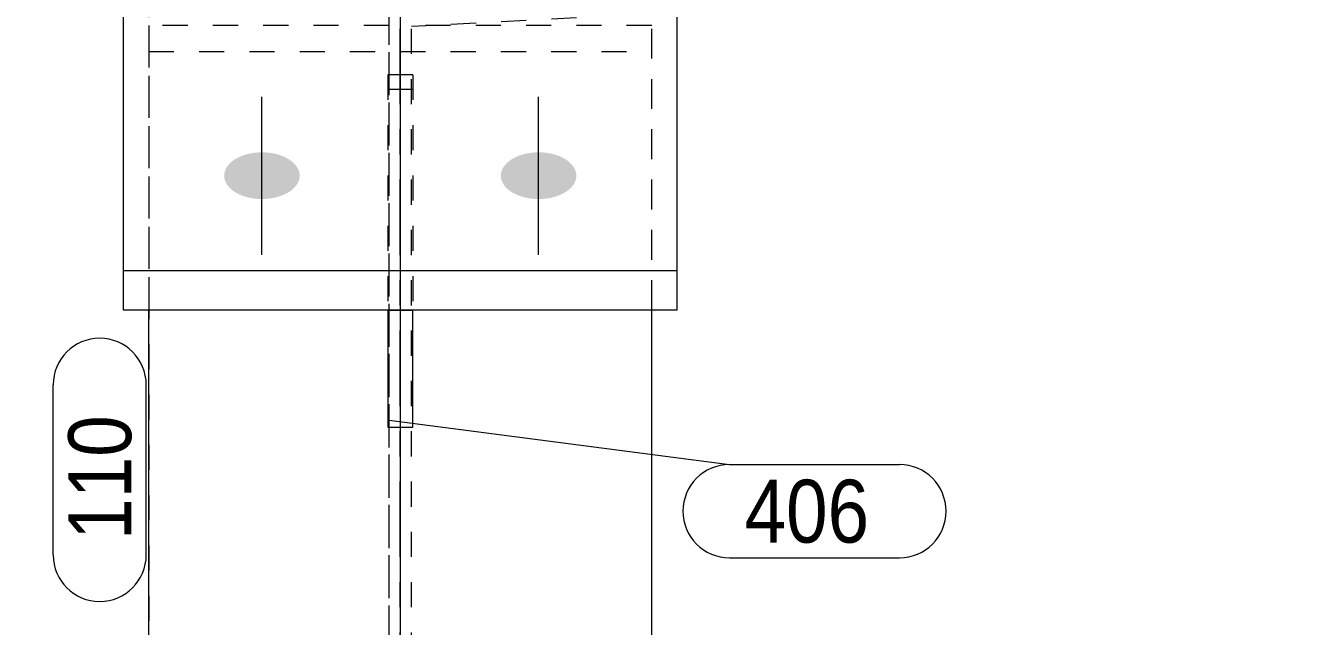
# Model space of a CAD drawing. Header units: millimetres. Extents: x 2 to 579, y 1 to 825.
# Drawn here: x 59.6 to 110.2, y 585 to 608.9 of the extents above; entities that cross this region are included whole.
import ezdxf

# ---------------------------------------------------------------- set-up
doc = ezdxf.new("R2010")
doc.units = ezdxf.units.MM
for name, pattern in [('XKITLINE00', [0]), ('XKITLINE01', [4, 1, -1, 1, -1]), ('XKITLINE03', [6, 3, -1, 1, -1])]:
    doc.linetypes.add(name, pattern=pattern)
for name, color, linetype, lineweight in [('Bolt', 3, 'Continuous', 0), ('Dimensions', 7, 'Continuous', 0), ('Part', 2, 'Continuous', 0), ('PartMark', 7, 'Continuous', 0)]:
    doc.layers.add(name, color=color, linetype=linetype, lineweight=lineweight)
doc.styles.add('ARIAL', font='ARIAL.TTF')

# ---------------------------------------------------------------- blocks, each defined once
blk = doc.blocks.new('*A60')
at = {"layer": 'Bolt'}
for points in [[(68.925, 602.005), (68.888, 602.005), (68.851, 602.007), (68.815, 602.009), (68.778, 602.011), (68.741, 602.014), (68.705, 602.018), (68.669, 602.022), (68.633, 602.027), (68.597, 602.032), (68.562, 602.038), (68.526, 602.044), (68.491, 602.051), (68.456, 602.059), (68.422, 602.066), (68.388, 602.075), (68.354, 602.084), (68.32, 602.093), (68.287, 602.103), (68.254, 602.114), (68.222, 602.125), (68.19, 602.136), (68.159, 602.148), (68.128, 602.161), (68.098, 602.174), (68.068, 602.187), (68.039, 602.201), (68.01, 602.215), (67.982, 602.23), (67.954, 602.245), (67.927, 602.26), (67.901, 602.276), (67.875, 602.293), (67.85, 602.309), (67.826, 602.326), (67.802, 602.344), (67.779, 602.362), (67.757, 602.38), (67.735, 602.398), (67.714, 602.417), (67.694, 602.436), (67.675, 602.455), (67.656, 602.475), (67.639, 602.495), (67.622, 602.515), (67.606, 602.536), (67.59, 602.557), (67.576, 602.577), (67.562, 602.599), (67.549, 602.62), (67.537, 602.642), (67.526, 602.663), (67.516, 602.685), (67.507, 602.707), (67.498, 602.729), (67.49, 602.752), (67.484, 602.774), (67.478, 602.797), (67.473, 602.819), (67.469, 602.842), (67.466, 602.865), (67.463, 602.887), (67.462, 602.91), (67.462, 602.933), (67.462, 602.956), (67.463, 602.978), (67.466, 603.001), (67.469, 603.024), (67.473, 603.047), (67.478, 603.069), (67.484, 603.092), (67.49, 603.114), (67.498, 603.136), (67.507, 603.159), (67.516, 603.181), (67.526, 603.202), (67.537, 603.224), (67.549, 603.246), (67.562, 603.267), (67.576, 603.288), (67.59, 603.309), (67.606, 603.33), (67.622, 603.35), (67.639, 603.371), (67.656, 603.391), (67.675, 603.41), (67.694, 603.43), (67.714, 603.449), (67.735, 603.468), (67.757, 603.486), (67.779, 603.504), (67.802, 603.522), (67.826, 603.539), (67.85, 603.557), (67.875, 603.573), (67.901, 603.59), (67.927, 603.605), (67.954, 603.621), (67.982, 603.636), (68.01, 603.651), (68.039, 603.665), (68.068, 603.679), (68.098, 603.692), (68.128, 603.705), (68.159, 603.717), (68.19, 603.729), (68.222, 603.741), (68.254, 603.752), (68.287, 603.762), (68.32, 603.772), (68.354, 603.782), (68.388, 603.791), (68.422, 603.799), (68.456, 603.807), (68.491, 603.815), (68.526, 603.822), (68.562, 603.828), (68.597, 603.834), (68.633, 603.839), (68.669, 603.844), (68.705, 603.848), (68.741, 603.851), (68.778, 603.855), (68.815, 603.857), (68.851, 603.859), (68.888, 603.86), (68.925, 603.861), (68.962, 603.862), (68.998, 603.861), (69.035, 603.86), (69.072, 603.859), (69.109, 603.857), (69.145, 603.855), (69.182, 603.851), (69.218, 603.848), (69.254, 603.844), (69.29, 603.839), (69.326, 603.834), (69.362, 603.828), (69.397, 603.822), (69.432, 603.815), (69.467, 603.807), (69.501, 603.799), (69.536, 603.791), (69.569, 603.782), (69.603, 603.772), (69.636, 603.762), (69.669, 603.752), (69.701, 603.741), (69.733, 603.729), (69.764, 603.717), (69.795, 603.705), (69.825, 603.692), (69.855, 603.679), (69.884, 603.665), (69.913, 603.651), (69.941, 603.636), (69.969, 603.621), (69.996, 603.605), (70.022, 603.59), (70.048, 603.573), (70.073, 603.557), (70.097, 603.539), (70.121, 603.522), (70.144, 603.504), (70.166, 603.486), (70.188, 603.468), (70.209, 603.449), (70.229, 603.43), (70.248, 603.41), (70.267, 603.391), (70.284, 603.371), (70.301, 603.35), (70.318, 603.33), (70.333, 603.309), (70.347, 603.288), (70.361, 603.267), (70.374, 603.246), (70.386, 603.224), (70.397, 603.202), (70.407, 603.181), (70.417, 603.159), (70.425, 603.136), (70.433, 603.114), (70.44, 603.092), (70.445, 603.069), (70.45, 603.047), (70.454, 603.024), (70.458, 603.001), (70.46, 602.978), (70.461, 602.956), (70.462, 602.933), (70.461, 602.91), (70.46, 602.887), (70.458, 602.865), (70.454, 602.842), (70.45, 602.819), (70.445, 602.797), (70.44, 602.774), (70.433, 602.752), (70.425, 602.729), (70.417, 602.707), (70.407, 602.685), (70.397, 602.663), (70.386, 602.642), (70.374, 602.62), (70.361, 602.599), (70.347, 602.577), (70.333, 602.557), (70.318, 602.536), (70.301, 602.515), (70.284, 602.495), (70.267, 602.475), (70.248, 602.455), (70.229, 602.436), (70.209, 602.417), (70.188, 602.398), (70.166, 602.38), (70.144, 602.362), (70.121, 602.344), (70.097, 602.326), (70.073, 602.309), (70.048, 602.293), (70.022, 602.276), (69.996, 602.26), (69.969, 602.245), (69.941, 602.23), (69.913, 602.215), (69.884, 602.201), (69.855, 602.187), (69.825, 602.174), (69.795, 602.161), (69.764, 602.148), (69.733, 602.136), (69.701, 602.125), (69.669, 602.114), (69.636, 602.103), (69.603, 602.093), (69.569, 602.084), (69.536, 602.075), (69.501, 602.066), (69.467, 602.059), (69.432, 602.051), (69.397, 602.044), (69.362, 602.038), (69.326, 602.032), (69.29, 602.027), (69.254, 602.022), (69.218, 602.018), (69.182, 602.014), (69.145, 602.011), (69.109, 602.009), (69.072, 602.007), (69.035, 602.005), (68.998, 602.005), (68.962, 602.004)], [(79.925, 602.005), (79.888, 602.005), (79.851, 602.007), (79.815, 602.009), (79.778, 602.011), (79.741, 602.014), (79.705, 602.018), (79.669, 602.022), (79.633, 602.027), (79.597, 602.032), (79.562, 602.038), (79.526, 602.044), (79.491, 602.051), (79.456, 602.059), (79.422, 602.066), (79.388, 602.075), (79.354, 602.084), (79.32, 602.093), (79.287, 602.103), (79.254, 602.114), (79.222, 602.125), (79.19, 602.136), (79.159, 602.148), (79.128, 602.161), (79.098, 602.174), (79.068, 602.187), (79.039, 602.201), (79.01, 602.215), (78.982, 602.23), (78.954, 602.245), (78.927, 602.26), (78.901, 602.276), (78.875, 602.293), (78.85, 602.309), (78.826, 602.326), (78.802, 602.344), (78.779, 602.362), (78.757, 602.38), (78.735, 602.398), (78.714, 602.417), (78.694, 602.436), (78.675, 602.455), (78.656, 602.475), (78.639, 602.495), (78.622, 602.515), (78.606, 602.536), (78.59, 602.557), (78.576, 602.577), (78.562, 602.599), (78.549, 602.62), (78.537, 602.642), (78.526, 602.663), (78.516, 602.685), (78.507, 602.707), (78.498, 602.729), (78.49, 602.752), (78.484, 602.774), (78.478, 602.797), (78.473, 602.819), (78.469, 602.842), (78.466, 602.865), (78.463, 602.887), (78.462, 602.91), (78.462, 602.933), (78.462, 602.956), (78.463, 602.978), (78.466, 603.001), (78.469, 603.024), (78.473, 603.047), (78.478, 603.069), (78.484, 603.092), (78.49, 603.114), (78.498, 603.136), (78.507, 603.159), (78.516, 603.181), (78.526, 603.202), (78.537, 603.224), (78.549, 603.246), (78.562, 603.267), (78.576, 603.288), (78.59, 603.309), (78.606, 603.33), (78.622, 603.35), (78.639, 603.371), (78.656, 603.391), (78.675, 603.41), (78.694, 603.43), (78.714, 603.449), (78.735, 603.468), (78.757, 603.486), (78.779, 603.504), (78.802, 603.522), (78.826, 603.539), (78.85, 603.557), (78.875, 603.573), (78.901, 603.59), (78.927, 603.605), (78.954, 603.621), (78.982, 603.636), (79.01, 603.651), (79.039, 603.665), (79.068, 603.679), (79.098, 603.692), (79.128, 603.705), (79.159, 603.717), (79.19, 603.729), (79.222, 603.741), (79.254, 603.752), (79.287, 603.762), (79.32, 603.772), (79.354, 603.782), (79.388, 603.791), (79.422, 603.799), (79.456, 603.807), (79.491, 603.815), (79.526, 603.822), (79.562, 603.828), (79.597, 603.834), (79.633, 603.839), (79.669, 603.844), (79.705, 603.848), (79.741, 603.851), (79.778, 603.855), (79.815, 603.857), (79.851, 603.859), (79.888, 603.86), (79.925, 603.861), (79.962, 603.862), (79.998, 603.861), (80.035, 603.86), (80.072, 603.859), (80.109, 603.857), (80.145, 603.855), (80.182, 603.851), (80.218, 603.848), (80.254, 603.844), (80.29, 603.839), (80.326, 603.834), (80.362, 603.828), (80.397, 603.822), (80.432, 603.815), (80.467, 603.807), (80.501, 603.799), (80.536, 603.791), (80.569, 603.782), (80.603, 603.772), (80.636, 603.762), (80.669, 603.752), (80.701, 603.741), (80.733, 603.729), (80.764, 603.717), (80.795, 603.705), (80.825, 603.692), (80.855, 603.679), (80.884, 603.665), (80.913, 603.651), (80.941, 603.636), (80.969, 603.621), (80.996, 603.605), (81.022, 603.59), (81.048, 603.573), (81.073, 603.557), (81.097, 603.539), (81.121, 603.522), (81.144, 603.504), (81.166, 603.486), (81.188, 603.468), (81.209, 603.449), (81.229, 603.43), (81.248, 603.41), (81.267, 603.391), (81.284, 603.371), (81.301, 603.35), (81.318, 603.33), (81.333, 603.309), (81.347, 603.288), (81.361, 603.267), (81.374, 603.246), (81.386, 603.224), (81.397, 603.202), (81.407, 603.181), (81.417, 603.159), (81.425, 603.136), (81.433, 603.114), (81.44, 603.092), (81.445, 603.069), (81.45, 603.047), (81.454, 603.024), (81.458, 603.001), (81.46, 602.978), (81.461, 602.956), (81.462, 602.933), (81.461, 602.91), (81.46, 602.887), (81.458, 602.865), (81.454, 602.842), (81.45, 602.819), (81.445, 602.797), (81.44, 602.774), (81.433, 602.752), (81.425, 602.729), (81.417, 602.707), (81.407, 602.685), (81.397, 602.663), (81.386, 602.642), (81.374, 602.62), (81.361, 602.599), (81.347, 602.577), (81.333, 602.557), (81.318, 602.536), (81.301, 602.515), (81.284, 602.495), (81.267, 602.475), (81.248, 602.455), (81.229, 602.436), (81.209, 602.417), (81.188, 602.398), (81.166, 602.38), (81.144, 602.362), (81.121, 602.344), (81.097, 602.326), (81.073, 602.309), (81.048, 602.293), (81.022, 602.276), (80.996, 602.26), (80.969, 602.245), (80.941, 602.23), (80.913, 602.215), (80.884, 602.201), (80.855, 602.187), (80.825, 602.174), (80.795, 602.161), (80.764, 602.148), (80.733, 602.136), (80.701, 602.125), (80.669, 602.114), (80.636, 602.103), (80.603, 602.093), (80.569, 602.084), (80.536, 602.075), (80.501, 602.066), (80.467, 602.059), (80.432, 602.051), (80.397, 602.044), (80.362, 602.038), (80.326, 602.032), (80.29, 602.027), (80.254, 602.022), (80.218, 602.018), (80.182, 602.014), (80.145, 602.011), (80.109, 602.009), (80.072, 602.007), (80.035, 602.005), (79.998, 602.005), (79.962, 602.004)]]:
    blk.add_hatch(color=3, dxfattribs=at).paths.add_polyline_path(points, flags=17)
at = {"layer": 'Bolt', "color": 3, "linetype": 'XKITLINE00', "lineweight": 0}
for p, q in [((68.962, 599.792), (68.962, 606.074)), ((79.962, 599.792), (79.962, 606.074))]:
    blk.add_line(p, q, dxfattribs=at)
blk = doc.blocks.new('*A75')
at = {"layer": 'Part', "color": 2, "linetype": 'XKITLINE00', "lineweight": 0}
for p, q in [((63.462, 597.588), (63.462, 681.499)), ((85.462, 681.499), (85.462, 597.588)), ((63.462, 599.158), (85.462, 599.158)), ((85.462, 597.588), (63.462, 597.588))]:
    blk.add_line(p, q, dxfattribs=at)
blk = doc.blocks.new('*A76')
at = {"layer": 'Part', "color": 7, "linetype": 'XKITLINE01', "lineweight": 0}
for p, q in [((64.462, 672.236), (64.462, 515.776)), ((84.462, 515.776), (84.462, 672.236)), ((74.012, 671.133), (74.012, 515.776)), ((74.912, 515.776), (74.912, 671.133))]:
    blk.add_line(p, q, dxfattribs=at)
at = {"layer": 'Part', "color": 7, "linetype": 'XKITLINE03', "lineweight": 0}
blk.add_line((74.462, 515.776), (74.462, 664.499), dxfattribs=at)
blk = doc.blocks.new('*A80')
at = {"layer": 'Part', "color": 7, "linetype": 'XKITLINE01', "lineweight": 0}
for p, q in [((74.012, 635.845), (74.012, 515.776)), ((74.912, 515.776), (74.912, 635.845)), ((74.012, 608.902), (64.462, 608.902)), ((64.462, 608.902), (64.462, 597.588)), ((84.462, 608.902), (74.912, 608.902)), ((84.462, 597.588), (84.462, 608.902)), ((64.462, 607.87), (84.462, 607.87))]:
    blk.add_line(p, q, dxfattribs=at)
at = {"layer": 'Part', "color": 7, "linetype": 'XKITLINE03', "lineweight": 0}
blk.add_line((74.462, 634.402), (74.462, 515.776), dxfattribs=at)
at = {"layer": 'Part', "color": 2, "linetype": 'XKITLINE00', "lineweight": 0}
for p, q in [((64.462, 515.776), (64.462, 597.588)), ((84.462, 515.776), (84.462, 597.588))]:
    blk.add_line(p, q, dxfattribs=at)
blk = doc.blocks.new('*A81')
at = {"layer": 'Part', "color": 7, "linetype": 'XKITLINE01', "lineweight": 0}
for p, q in [((74.962, 606.942), (73.962, 606.942)), ((73.962, 606.942), (73.962, 597.588)), ((74.962, 606.942), (74.962, 597.588)), ((73.962, 606.377), (74.962, 606.377))]:
    blk.add_line(p, q, dxfattribs=at)
at = {"layer": 'Part', "color": 2, "linetype": 'XKITLINE00', "lineweight": 0}
for p, q in [((73.962, 597.588), (74.962, 597.588)), ((73.962, 597.588), (73.962, 592.937)), ((74.962, 592.937), (74.962, 597.588)), ((73.962, 592.937), (74.962, 592.937))]:
    blk.add_line(p, q, dxfattribs=at)
blk = doc.blocks.new('*A86')
at = {"layer": 'Part'}
for points in [[(101.253, 640.46), (101.228, 640.462), (101.204, 640.465), (101.18, 640.469), (101.156, 640.475), (101.132, 640.481), (101.109, 640.489), (101.086, 640.498), (101.063, 640.508), (101.041, 640.519), (101.02, 640.531), (100.999, 640.544), (100.979, 640.558), (100.96, 640.573), (100.941, 640.589), (100.924, 640.606), (100.907, 640.624), (100.891, 640.642), (100.876, 640.662), (100.861, 640.682), (100.848, 640.703), (100.836, 640.724), (100.825, 640.746), (100.815, 640.768), (100.806, 640.791), (100.799, 640.815), (100.792, 640.838), (100.787, 640.862), (100.783, 640.886), (100.78, 640.911), (100.778, 640.935), (100.777, 640.96), (100.778, 640.984), (100.78, 641.009), (100.783, 641.033), (100.787, 641.057), (100.792, 641.081), (100.799, 641.105), (100.806, 641.128), (100.815, 641.151), (100.825, 641.173), (100.836, 641.195), (100.848, 641.217), (100.861, 641.237), (100.876, 641.258), (100.891, 641.277), (100.907, 641.295), (100.924, 641.313), (100.941, 641.33), (100.96, 641.346), (100.979, 641.361), (100.999, 641.375), (101.02, 641.389), (101.041, 641.401), (101.063, 641.412), (101.086, 641.422), (101.109, 641.43), (101.132, 641.438), (101.156, 641.445), (101.18, 641.45), (101.204, 641.454), (101.228, 641.457), (101.253, 641.459), (101.277, 641.46), (101.302, 641.459), (101.326, 641.457), (101.351, 641.454), (101.375, 641.45), (101.399, 641.445), (101.422, 641.438), (101.446, 641.43), (101.469, 641.422), (101.491, 641.412), (101.513, 641.401), (101.534, 641.389), (101.555, 641.375), (101.575, 641.361), (101.594, 641.346), (101.613, 641.33), (101.631, 641.313), (101.648, 641.295), (101.664, 641.277), (101.679, 641.258), (101.693, 641.237), (101.706, 641.217), (101.718, 641.195), (101.729, 641.173), (101.739, 641.151), (101.748, 641.128), (101.756, 641.105), (101.762, 641.081), (101.768, 641.057), (101.772, 641.033), (101.775, 641.009), (101.777, 640.984), (101.777, 640.96), (101.777, 640.935), (101.775, 640.911), (101.772, 640.886), (101.768, 640.862), (101.762, 640.838), (101.756, 640.815), (101.748, 640.791), (101.739, 640.768), (101.729, 640.746), (101.718, 640.724), (101.706, 640.703), (101.693, 640.682), (101.679, 640.662), (101.664, 640.642), (101.648, 640.624), (101.631, 640.606), (101.613, 640.589), (101.594, 640.573), (101.575, 640.558), (101.555, 640.544), (101.534, 640.531), (101.513, 640.519), (101.491, 640.508), (101.469, 640.498), (101.446, 640.489), (101.422, 640.481), (101.399, 640.475), (101.375, 640.469), (101.351, 640.465), (101.326, 640.462), (101.302, 640.46), (101.277, 640.46)], [(74.437, 639.049), (74.413, 639.051), (74.388, 639.054), (74.364, 639.058), (74.34, 639.064), (74.316, 639.07), (74.293, 639.078), (74.27, 639.087), (74.248, 639.097), (74.226, 639.108), (74.205, 639.12), (74.184, 639.133), (74.164, 639.147), (74.144, 639.162), (74.126, 639.178), (74.108, 639.195), (74.091, 639.213), (74.075, 639.232), (74.06, 639.251), (74.046, 639.271), (74.033, 639.292), (74.021, 639.313), (74.01, 639.335), (74, 639.357), (73.991, 639.38), (73.983, 639.404), (73.977, 639.427), (73.971, 639.451), (73.967, 639.475), (73.964, 639.5), (73.962, 639.524), (73.962, 639.549), (73.962, 639.573), (73.964, 639.598), (73.967, 639.622), (73.971, 639.646), (73.977, 639.67), (73.983, 639.694), (73.991, 639.717), (74, 639.74), (74.01, 639.763), (74.021, 639.784), (74.033, 639.806), (74.046, 639.827), (74.06, 639.847), (74.075, 639.866), (74.091, 639.885), (74.108, 639.902), (74.126, 639.919), (74.144, 639.935), (74.164, 639.95), (74.184, 639.964), (74.205, 639.978), (74.226, 639.99), (74.248, 640.001), (74.27, 640.011), (74.293, 640.02), (74.316, 640.027), (74.34, 640.034), (74.364, 640.039), (74.388, 640.043), (74.413, 640.046), (74.437, 640.048), (74.462, 640.049), (74.486, 640.048), (74.511, 640.046), (74.535, 640.043), (74.559, 640.039), (74.583, 640.034), (74.607, 640.027), (74.63, 640.02), (74.653, 640.011), (74.675, 640.001), (74.697, 639.99), (74.719, 639.978), (74.739, 639.964), (74.759, 639.95), (74.779, 639.935), (74.797, 639.919), (74.815, 639.902), (74.832, 639.885), (74.848, 639.866), (74.863, 639.847), (74.877, 639.827), (74.89, 639.806), (74.903, 639.784), (74.914, 639.763), (74.924, 639.74), (74.932, 639.717), (74.94, 639.694), (74.947, 639.67), (74.952, 639.646), (74.956, 639.622), (74.959, 639.598), (74.961, 639.573), (74.962, 639.549), (74.961, 639.524), (74.959, 639.5), (74.956, 639.475), (74.952, 639.451), (74.947, 639.427), (74.94, 639.404), (74.932, 639.38), (74.924, 639.357), (74.914, 639.335), (74.903, 639.313), (74.89, 639.292), (74.877, 639.271), (74.863, 639.251), (74.848, 639.232), (74.832, 639.213), (74.815, 639.195), (74.797, 639.178), (74.779, 639.162), (74.759, 639.147), (74.739, 639.133), (74.719, 639.12), (74.697, 639.108), (74.675, 639.097), (74.653, 639.087), (74.63, 639.078), (74.607, 639.07), (74.583, 639.064), (74.559, 639.058), (74.535, 639.054), (74.511, 639.051), (74.486, 639.049), (74.462, 639.049)]]:
    blk.add_hatch(color=1, dxfattribs=at).paths.add_polyline_path(points, flags=17)
at = {"layer": 'Part', "color": 1, "linetype": 'XKITLINE03', "lineweight": 0}
blk.add_line((65.523, 639.078), (110.216, 641.43), dxfattribs=at)
at = {"layer": 'Part', "color": 2, "linetype": 'XKITLINE00', "lineweight": 0}
for p, q in [((96.036, 641.564), (85.462, 641.008)), ((96.036, 640.669), (85.462, 640.113)), ((96.036, 639.827), (85.462, 639.271)), ((96.036, 612.625), (85.462, 612.068)), ((96.036, 611.73), (85.462, 611.173)), ((99.41, 610.147), (85.462, 609.413))]:
    blk.add_line(p, q, dxfattribs=at)
at = {"layer": 'Part', "color": 7, "linetype": 'XKITLINE01', "lineweight": 0}
for p, q in [((96.484, 641.588), (96.036, 641.564)), ((96.484, 640.693), (96.484, 641.588)), ((103.21, 640.181), (96.484, 641.588)), ((85.462, 641.008), (74.912, 640.453)), ((74.912, 640.453), (74.912, 608.858)), ((96.484, 640.693), (96.036, 640.669)), ((96.484, 640.693), (99.701, 640.02)), ((74.912, 638.692), (103.21, 640.181)), ((85.462, 640.113), (74.912, 639.558)), ((74.912, 638.639), (99.993, 639.959)), ((99.701, 640.02), (96.036, 639.827)), ((99.701, 611.975), (99.701, 640.02)), ((99.993, 639.959), (103.21, 639.286)), ((99.993, 611.914), (99.993, 639.959)), ((103.21, 639.286), (103.21, 640.181)), ((74.912, 637.797), (103.21, 639.286)), ((85.462, 639.271), (74.912, 638.716)), ((96.484, 612.648), (96.036, 612.625)), ((96.484, 611.753), (96.484, 612.648)), ((99.701, 611.975), (96.484, 612.648)), ((85.462, 612.068), (74.912, 611.513)), ((74.912, 610.671), (99.701, 611.975)), ((74.912, 610.595), (99.993, 611.914)), ((96.484, 611.753), (96.036, 611.73)), ((96.484, 611.753), (103.21, 610.347)), ((103.21, 611.242), (99.993, 611.914)), ((74.912, 609.753), (103.21, 611.242)), ((85.462, 611.173), (74.912, 610.618)), ((103.21, 610.347), (103.21, 611.242)), ((103.21, 610.347), (99.41, 610.147)), ((85.462, 609.413), (74.912, 608.858))]:
    blk.add_line(p, q, dxfattribs=at)
at = {"layer": 'Part', "color": 1, "linetype": 'XKITLINE03', "lineweight": 0}
for centre in [(101.277, 640.96), (74.462, 639.549)]:
    blk.add_circle(centre, 0.5, dxfattribs=at)
blk = doc.blocks.new('*A277')
at = {"layer": 'Dimensions', "color": 7, "linetype": 'XKITLINE00', "lineweight": 0}
for p, q in [((45.579, 609.813), (45.579, 576.176)), ((74.462, 609.813), (74.462, 576.176)), ((46.427, 579.425), (44.73, 577.728)), ((75.31, 579.425), (73.613, 577.728)), ((45.579, 578.576), (74.462, 578.576))]:
    blk.add_line(p, q, dxfattribs=at)
at = {"layer": 'Dimensions', "color": 3}
for p in [(45.579, 578.576), (74.462, 578.576)]:
    blk.add_point(p, dxfattribs=at)
at = {"layer": 'Dimensions', "color": 3, "style": 'ARIAL', "width": 0.85}
blk.add_text('289', height=3, dxfattribs=at).set_placement((56.683, 579.926))
blk = doc.blocks.new('*A297')
at = {"layer": 'PartMark', "color": 7, "linetype": 'XKITLINE00', "lineweight": 0}
for p, q in [((74.026, 593.22), (87.55, 591.447)), ((87.55, 591.447), (94.312, 591.447)), ((87.55, 587.747), (94.312, 587.747))]:
    blk.add_line(p, q, dxfattribs=at)
for centre, start, end in [((87.55, 589.597), 90, 270), ((94.312, 589.597), 270, 90)]:
    blk.add_arc(centre, 1.85, start, end, dxfattribs=at)
at = {"layer": 'PartMark', "color": 3, "style": 'ARIAL', "width": 0.85}
blk.add_text('406', height=2.5, dxfattribs=at).set_placement((88.15, 588.347))
blk = doc.blocks.new('*A298')
at = {"layer": 'PartMark', "color": 7, "linetype": 'XKITLINE00', "lineweight": 0}
for p, q in [((60.662, 587.857), (60.662, 594.62)), ((64.362, 587.857), (64.362, 594.62))]:
    blk.add_line(p, q, dxfattribs=at)
for centre, start, end in [((62.512, 594.62), 0, 180), ((62.512, 587.857), 180, 0)]:
    blk.add_arc(centre, 1.85, start, end, dxfattribs=at)
at = {"layer": 'PartMark', "color": 3, "style": 'ARIAL', "width": 0.85}
blk.add_text('110', height=2.5, rotation=90.0002, dxfattribs=at).set_placement((63.762, 588.457))

msp = doc.modelspace()

# ---------------------------------------------------------------- block references
at = {"lineweight": 0}
for name in ['*A75', '*A60', '*A86', '*A80', '*A277', '*A81', '*A298', '*A297']:
    msp.add_blockref(name, (0, 0), dxfattribs=at)
at = {"layer": 'Part', "lineweight": 0}
msp.add_blockref('*A76', (0, 0), dxfattribs=at)

doc.saveas('drawing.dxf')
